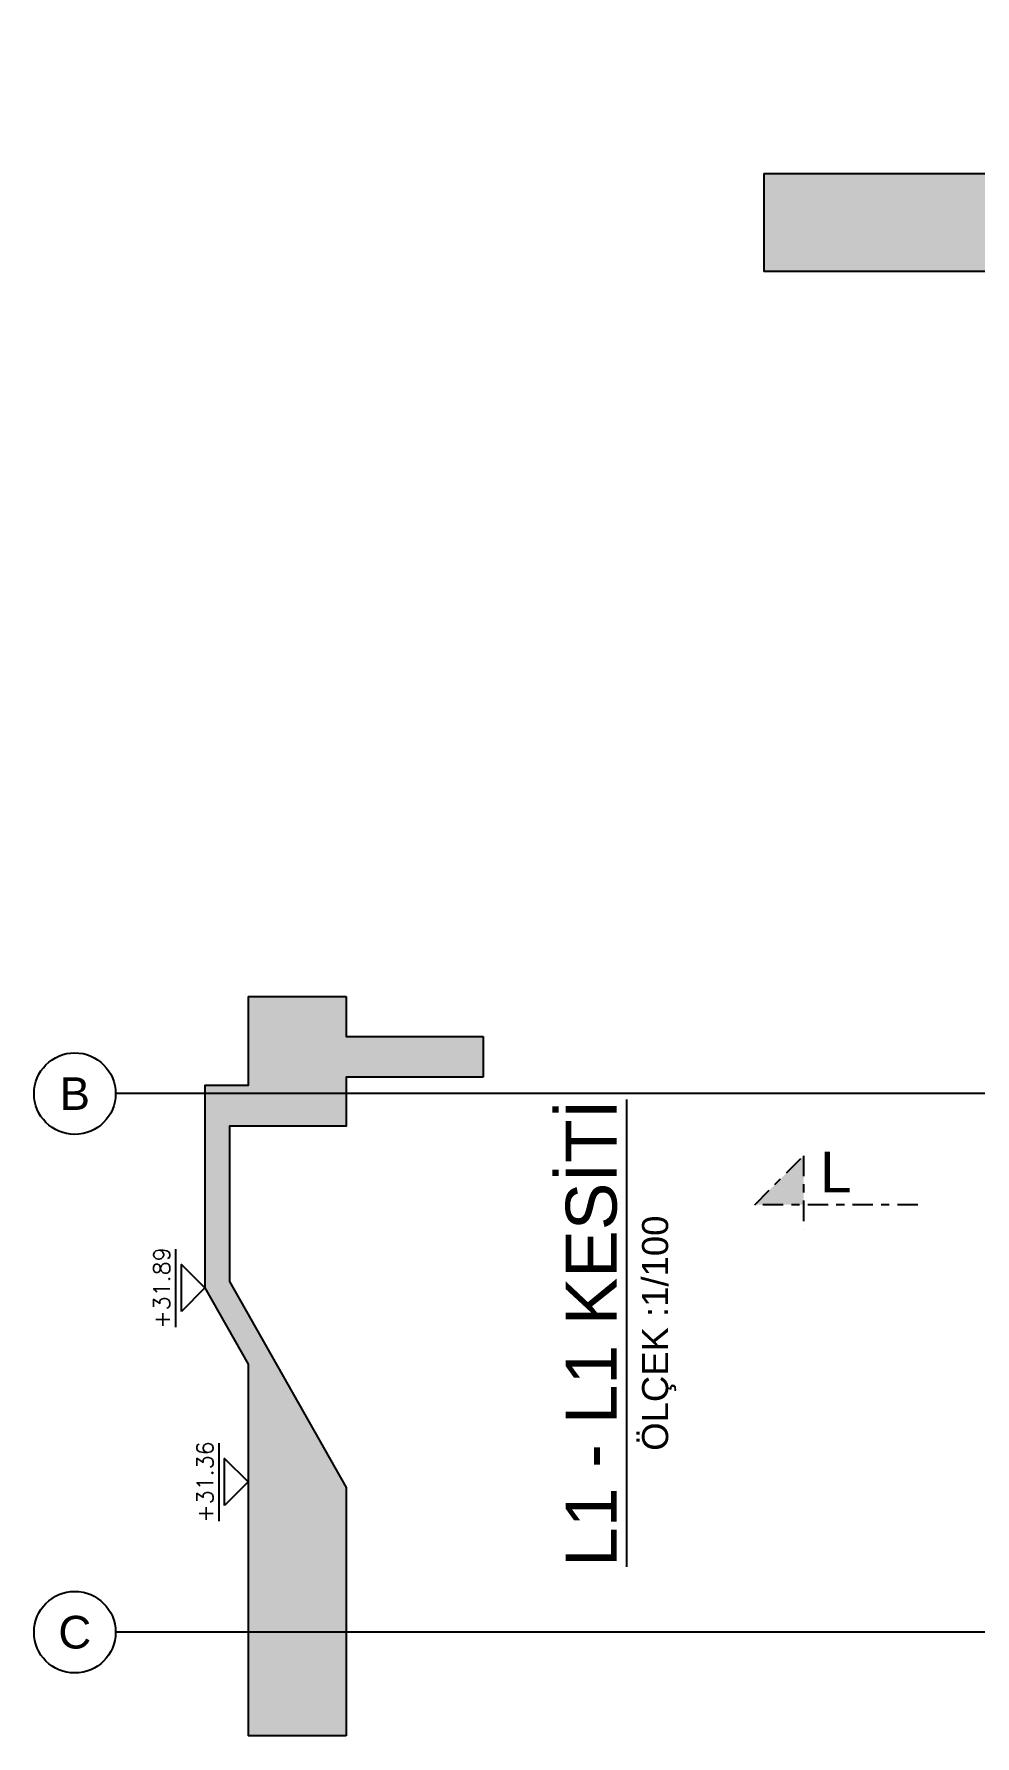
# Model space of a CAD drawing. Header units: millimetres. Extents: x 400392 to 401186, y 4543812 to 4544115.
# Drawn here: x 400599.99 to 400611.53, y 4544017.73 to 4544038.58 of the extents above; entities that cross this region are included whole.
import ezdxf
from ezdxf.enums import TextEntityAlignment as Align

# ---------------------------------------------------------------- set-up
doc = ezdxf.new("R2010")
doc.units = ezdxf.units.MM
for name, pattern in [('AKS', [3, 2.5, -0.25, 0, -0.25]), ('CENTER', [2, 1.25, -0.25, 0.25, -0.25]), ('CONTINU', [0]), ('HIDDEN', [0.375, 0.25, -0.125])]:
    doc.linetypes.add(name, pattern=pattern)
for name, color, linetype in [('aks prota', 2, 'AKS'), ('caks prota', 4, 'Continuous'), ('kesit prota', 1, 'Continuous'), ('kesit tarama prota', 252, 'Continuous'), ('kot prota', 4, 'Continuous'), ('merdiven prota', 2, 'Continuous'), ('PRT-CST-rc_level', 6, 'Continuous'), ('PRT-CST-rc_levermark', 4, 'Continuous'), ('skesit prota', 7, 'Continuous'), ('t35 prota', 3, 'Continuous'), ('taks prota', 7, 'Continuous'), ('tkesit prota', 7, 'Continuous'), ('tplan prota', 7, 'Continuous')]:
    doc.layers.add(name, color=color, linetype=linetype)
doc.styles.add('Arial', font='Arial.ttf')
doc.styles.add('OLCU', font='romanstw.shx')
doc.styles.add('TAKS', font='Arial Unicode.ttf')

# ---------------------------------------------------------------- blocks, each defined once
blk = doc.blocks.new('KOTK5')
at = {"layer": 'PRT-CST-rc_levermark'}
blk.add_line((216.7, 160), (-213.3, 160), dxfattribs=at)
blk.add_lwpolyline([(130, 130), (-130, 130), (0, 0)], close=True, dxfattribs=at)
at = {"layer": 'PRT-CST-rc_level', "style": 'OLCU'}
blk.add_attdef('000.00', text='', height=90, dxfattribs=at).set_placement((0, 193.1), align=Align.CENTER)

msp = doc.modelspace()

# ---------------------------------------------------------------- hatches: boundary and pattern name
at = {"layer": 'kesit tarama prota'}
h = msp.add_hatch(color=256, dxfattribs=at)
h.dxf.hatch_style = 1
h.paths.add_polyline_path([(400614.56941, 4544035.6731), (400614.56941, 4544037.1031), (400615.7747, 4544037.1031), (400617.85176, 4544038.2831), (400619.02941, 4544038.2831), (400619.02941, 4544038.5831), (400617.77267, 4544038.5831), (400615.69561, 4544037.4031), (400614.26941, 4544037.4031), (400614.26941, 4544036.8731), (400608.93951, 4544036.8731), (400608.93951, 4544035.6731), (400612.06941, 4544035.6731), (400612.06941, 4544031.71224), (400612.56941, 4544031.71224), (400612.56941, 4544035.6731)])
h = msp.add_hatch(color=256, dxfattribs=at)
h.dxf.hatch_style = 1
h.paths.add_polyline_path([(400602.38697, 4544023.29516), (400602.38697, 4544025.19899), (400603.81697, 4544025.19899), (400603.81697, 4544025.79799), (400605.49934, 4544025.79799), (400605.49934, 4544026.29799), (400603.81697, 4544026.29799), (400603.81697, 4544026.78641), (400602.61697, 4544026.78641), (400602.61697, 4544025.69899), (400602.08697, 4544025.69899), (400602.08697, 4544023.21607), (400602.61697, 4544022.28077), (400602.61697, 4544017.72628), (400603.81697, 4544017.72628), (400603.81697, 4544020.77163)])
h = msp.add_hatch(color=256, dxfattribs=at)
h.dxf.hatch_style = 1
h.paths.add_polyline_path([(400609.42589, 4544024.83689), (400608.82589, 4544024.23689), (400609.42589, 4544024.23689)])

# ---------------------------------------------------------------- linework, layer by layer
at = {"layer": 'aks prota', "ltscale": 10}
for p, q in [((400625.73316, 4544025.59799), (400600.99174, 4544025.59799)), ((400625.73316, 4544018.99799), (400600.99174, 4544018.99799))]:
    msp.add_line(p, q, dxfattribs=at)
at = {"layer": 'caks prota', "ltscale": 0.05}
for centre in [(400600.49174, 4544025.59799), (400600.49174, 4544018.99799)]:
    msp.add_circle(centre, 0.5, dxfattribs=at)
at = {"layer": 'kesit prota', "color": 1}
for points in [[(400608.93951, 4544036.8731), (400614.26941, 4544036.8731), (400614.26941, 4544037.4031), (400615.69561, 4544037.4031), (400617.77267, 4544038.5831), (400619.02941, 4544038.5831), (400619.02941, 4544038.57316), (400619.02941, 4544038.57316), (400619.02941, 4544038.2831), (400617.85176, 4544038.2831), (400615.7747, 4544037.1031), (400614.56941, 4544037.1031), (400614.56941, 4544035.6731), (400612.56941, 4544035.6731), (400612.56941, 4544031.71224)], [(400612.06941, 4544031.71224), (400612.06941, 4544035.6731), (400608.93951, 4544035.6731)], [(400602.61697, 4544026.78641), (400602.61697, 4544025.69899), (400602.08697, 4544025.69899), (400602.08697, 4544023.21607), (400602.61697, 4544022.28077), (400602.61697, 4544017.72628)], [(400603.81697, 4544026.78641), (400603.81697, 4544026.29799), (400605.49934, 4544026.29799)], [(400605.49934, 4544025.79799), (400603.81697, 4544025.79799), (400603.81697, 4544025.19899), (400602.38697, 4544025.19899), (400602.38697, 4544023.29516), (400603.81697, 4544020.77163), (400603.81697, 4544017.72628)]]:
    msp.add_lwpolyline(points, dxfattribs=at)
at = {"layer": 'merdiven prota', "linetype": 'HIDDEN', "ltscale": 10}
for points in [[(400608.93951, 4544036.8731), (400608.93951, 4544035.6731)], [(400602.61697, 4544026.78641), (400603.81697, 4544026.78641)], [(400605.49934, 4544026.29799), (400605.49934, 4544025.79799)], [(400603.81697, 4544017.72628), (400602.61697, 4544017.72628)]]:
    msp.add_lwpolyline(points, dxfattribs=at)
at = {"layer": 'skesit prota', "linetype": 'CENTER', "ltscale": 0.2}
for p, q in [((400608.82589, 4544024.23689), (400609.42589, 4544024.83689)), ((400609.42589, 4544024.83689), (400609.42589, 4544023.93689))]:
    msp.add_line(p, q, dxfattribs=at)
msp.add_lwpolyline([(400610.82589, 4544024.23689), (400608.82589, 4544024.23689)], dxfattribs=at)

# ---------------------------------------------------------------- block references
at = {"layer": 'kot prota', "linetype": 'CONTINU', "ltscale": 0.1}
ref = msp.add_blockref('KOTK5', (400602.08697, 4544023.21607), dxfattribs=dict(at, xscale=-0.002222222221908646, yscale=0.002222222221908646, zscale=0.002222222221908646, rotation=89.9999999999036))
ref.add_attrib('000.00', '+31.89', dxfattribs={"layer": 'PRT-CST-rc_level', "height": 0.2, "rotation": 90, "style": 'OLCU'}).set_placement((400601.65778, 4544023.21607), align=Align.CENTER)
ref = msp.add_blockref('KOTK5', (400602.61697, 4544020.8387), dxfattribs=dict(at, xscale=-0.002222222221908646, yscale=0.002222222221908646, zscale=0.002222222221908646, rotation=89.9999999999036))
ref.add_attrib('000.00', '+31.36', dxfattribs={"layer": 'PRT-CST-rc_level', "height": 0.2, "rotation": 90, "style": 'OLCU'}).set_placement((400602.18778, 4544020.8387), align=Align.CENTER)

# ---------------------------------------------------------------- texts
at = {"layer": 't35 prota', "style": 'Arial'}
msp.add_text('ÖLÇEK :1/100', height=0.32, rotation=90, dxfattribs=at).set_placement((400607.61953, 4544022.66218), align=Align.MIDDLE)
at = {"layer": 'taks prota', "style": 'TAKS'}
for s, p in [('B', (400600.49174, 4544025.59799)), ('C', (400600.49174, 4544018.99799))]:
    msp.add_text(s, height=0.4, dxfattribs=at).set_placement(p, align=Align.MIDDLE_CENTER)
at = {"layer": 'tkesit prota', "style": 'Arial'}
msp.add_text('L', height=0.5, dxfattribs=at).set_placement((400609.62589, 4544024.38689))
at = {"layer": 'tplan prota', "style": 'Arial'}
msp.add_text('%%UL1 - L1 KESİTİ', height=0.625, rotation=90, dxfattribs=at).set_placement((400606.74453, 4544022.66218), align=Align.MIDDLE)

doc.saveas('drawing.dxf')
